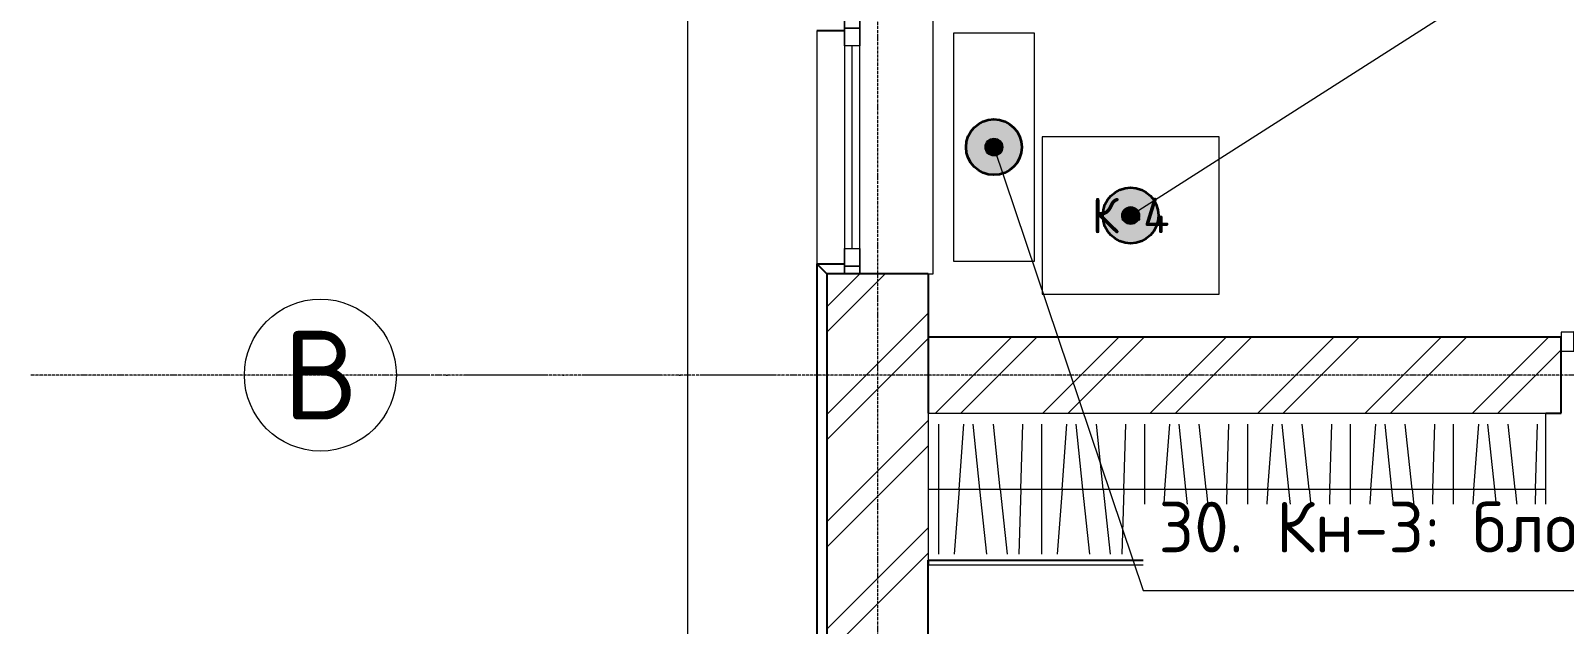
# Model space of a CAD drawing. Header units: millimetres. Extents: x -5016 to 62892, y -6019 to 88916.
# Drawn here: x -3344 to 2713, y 45316 to 47660 of the extents above; entities that cross this region are included whole.
import ezdxf
from ezdxf.enums import TextEntityAlignment as Align

# ---------------------------------------------------------------- set-up
doc = ezdxf.new("R2010")
doc.units = ezdxf.units.MM
doc.linetypes.add('ОВ_ШП', pattern=[460, 300, -80, 0, -80])
doc.linetypes.add('Осевая 12-2-2', pattern=[16, 12, -2, 0, -2])
for name, color, linetype, lineweight in [('A-DETL-GENF', 9, 'Continuous', 13), ('A-DOOR', 8, 'Continuous', 13), ('A-FLOR', 9, 'Continuous', 13), ('A-GLAZ', 8, 'Continuous', 13), ('A-WALL', 8, 'Continuous', 13), ('A-WALL-PATT', 8, 'Continuous', 13), ('I-FURN', 9, 'Continuous', 13), ('S-GRID', 8, 'Continuous', 13), ('АР_подложка', 8, 'Continuous', 13), ('ОВ_выноски', 7, 'Continuous', 18), ('ОВ_марки', 7, 'Continuous', 18), ('ОВ_размеры', 7, 'Continuous', 13), ('ТЗ_контекст', 8, 'Continuous', 18), ('ТЗ_ЭОМ', 1, 'Continuous', 35)]:
    doc.layers.add(name, color=color, linetype=linetype, lineweight=lineweight)
doc.styles.add('GOST', font='isocpeur.ttf', dxfattribs={"width": 0.9})
pattern_1 = [(45, (0, 0), (-212.132, 212.132), []), (45, (0, 100), (-212.132, 212.132), [])]

# ---------------------------------------------------------------- blocks, each defined once
blk = doc.blocks.new('INT 18 Шкаф - INT 18 Шкаф-1564907-Этаж 2 - Планировка')
at = {"layer": 'A-DETL-GENF'}
for p, q in [((-1179.3, 307), (-1179.3, -207)), ((-1098, 50), (-1079.2, 307)), ((-1043.7, 307), (-1016.7, 50)), ((-935.3, 50), (-962.3, 307)), ((-854, 50), (-846.1, 307)), ((-772.7, 307), (-772.7, -207)), ((-691.3, 50), (-672.5, 307)), ((-637, 307), (-610, 50)), ((-528.7, 50), (-555.7, 307)), ((-447.3, 50), (-439.5, 307)), ((-366, 307), (-366, -207)), ((-284.7, 50), (-265.8, 307)), ((-230.3, 307), (-203.3, 50)), ((-122, 50), (-149, 307)), ((-40.7, 50), (-32.8, 307)), ((40.7, 307), (40.7, -207)), ((122, 50), (140.8, 307)), ((176.3, 307), (203.3, 50)), ((284.7, 50), (257.7, 307)), ((366, 50), (373.9, 307)), ((447.3, 307), (447.3, -207)), ((528.7, 50), (547.5, 307)), ((583, 307), (610, 50)), ((691.3, 50), (664.3, 307)), ((772.7, 50), (780.5, 307)), ((854, 307), (854, -207)), ((935.3, 50), (954.2, 307)), ((989.7, 307), (1016.7, 50)), ((1098, 50), (1071, 307)), ((1179.3, 50), (1187.2, 307)), ((-1220, 50), (-813.3, 50)), ((-1098, 50), (-1116.8, -207)), ((-1016.7, 50), (-989.7, -207)), ((-935.3, 50), (-908.3, -207)), ((-854, 50), (-861.9, -207)), ((-813.3, 50), (-406.7, 50)), ((-691.3, 50), (-710.2, -207)), ((-610, 50), (-583, -207)), ((-528.7, 50), (-501.7, -207)), ((-447.3, 50), (-455.2, -207)), ((-406.7, 50), (0, 50)), ((-284.7, 50), (-303.5, -207)), ((-203.3, 50), (-176.3, -207)), ((-122, 50), (-95, -207)), ((-40.7, 50), (-48.5, -207)), ((0, 50), (406.7, 50)), ((122, 50), (103.2, -207)), ((203.3, 50), (230.3, -207)), ((284.7, 50), (311.7, -207)), ((366, 50), (358.1, -207)), ((406.7, 50), (813.3, 50)), ((528.7, 50), (509.8, -207)), ((610, 50), (637, -207)), ((691.3, 50), (718.3, -207)), ((772.7, 50), (764.8, -207)), ((813.3, 50), (1220, 50)), ((935.3, 50), (916.5, -207)), ((1016.7, 50), (1043.7, -207)), ((1098, 50), (1125, -207)), ((1179.3, 50), (1171.5, -207))]:
    blk.add_line(p, q, dxfattribs=at)
at = {"layer": 'I-FURN'}
for p, q in [((-1220, 350), (1220, 350)), ((-1220, 350), (-1220, -230)), ((1220, -230), (1220, 350)), ((1220, -230), (-1220, -230)), ((-1218.5, -232), (-0.8, -232)), ((-1218.5, -232), (-1218.5, -250)), ((-0.8, -250), (-0.8, -232)), ((0.8, -232), (1218.5, -232)), ((0.8, -232), (0.8, -250)), ((1218.5, -250), (1218.5, -232)), ((-0.8, -250), (-1218.5, -250)), ((1218.5, -250), (0.8, -250))]:
    blk.add_line(p, q, dxfattribs=at)
blk = doc.blocks.new('INT 20 Окно Прямоугольник 1ст - INT 20 Окно Прямоугольник 1ст 1000-3000h остекление-1568838-Этаж 2 - Планировка')
at = {"layer": 'A-GLAZ'}
for p, q in [((460, 240), (-460, 240)), ((-500, 130), (-400, 130)), ((-470, 130), (-500, 130)), ((-470, 70), (-470, 130)), ((-400, 130), (-470, 130)), ((-470, 130), (-470, 70)), ((400, 130), (500, 130)), ((470, 130), (400, 130)), ((500, 130), (470, 130)), ((470, 130), (470, 70)), ((470, 70), (470, 130)), ((-500, 70), (-470, 70)), ((-400, 70), (-500, 70)), ((-470, 70), (-400, 70)), ((500, 70), (400, 70)), ((400, 70), (470, 70)), ((470, 70), (500, 70)), ((-500, -200), (-500, -220)), ((-500, -220), (500, -220)), ((500, -220), (500, -200))]:
    blk.add_line(p, q, dxfattribs=at)
blk = doc.blocks.new('INT 20 Откосы окон снаружи Прямоугольник - INT 20 Откосы окон снаружи Прямоугольник-1566574-Этаж 2 - Планировка')
at = {"layer": 'A-WALL', "lineweight": 25}
for p, q in [((-476.7, 30), (-476.7, -80)), ((443.3, -80), (443.3, 30))]:
    blk.add_line(p, q, dxfattribs=at)
blk = doc.blocks.new('INT 20 Стекло - Стекло-1566582-Этаж 2 - Планировка')
at = {"layer": 'A-GLAZ'}
for p, q in [((400, 30), (-400, 30)), ((-400, 30), (-400, -30)), ((-400, 0), (400, 0)), ((400, -30), (400, 30)), ((-400, -30), (400, -30))]:
    blk.add_line(p, q, dxfattribs=at)
blk = doc.blocks.new('INT 19 Дверь межкомнатная одностворчатая - 900 х 2370 _800_ Глухое П-НАР-1569046-Этаж 2 - Планировка')
at = {"layer": 'A-DOOR', "lineweight": 25}
blk.add_line((-400, 170), (292.8, 570), dxfattribs=at)
at = {"layer": 'A-DOOR'}
for p, q in [((-400, 170), (-450, 170)), ((-450, 170), (-450, 95)), ((-400, 95), (-400, 170)), ((400, 95), (400, 170)), ((400, 170), (450, 170)), ((450, 170), (450, 95)), ((-450, 95), (-400, 95)), ((450, 95), (400, 95))]:
    blk.add_line(p, q, dxfattribs=at)
blk.add_arc((-400, 170), 800, 360, 30, dxfattribs=at)
blk = doc.blocks.new('АР_plan2')
at = {"layer": 'A-WALL-PATT', "lineweight": 9}
h = blk.add_hatch(dxfattribs=at)
h.set_pattern_fill('FP_1', color=256, style=0, pattern_type=2)
h.set_pattern_definition(pattern_1)
h.paths.add_polyline_path([(1968.2, 5572.6), (2368.2, 5572.6), (2368.2, 11372.6), (1968.2, 11372.6), (1968.2, 7492.1)])
h.paths.add_polyline_path([(2368.2, 12372.6), (2368.2, 17022.6), (1968.2, 17022.6), (1968.2, 12372.6), (2210.7, 12372.6)])
h.paths.add_polyline_path([(2368.2, 18022.6), (2368.2, 18272.6), (1968.2, 18272.6), (1968.2, 18022.6), (2210.7, 18022.6)])
h = blk.add_hatch(dxfattribs=at)
h.set_pattern_fill('FP_1', color=256, style=0, pattern_type=2)
h.set_pattern_definition(pattern_1)
h.paths.add_polyline_path([(14568.2, 10822.6), (14568.2, 11122.6), (12070.2, 11122.6), (12070.2, 10822.6), (14485.7, 10822.6)])
h.paths.add_polyline_path([(10875.4, 10822.6), (11170.2, 10822.6), (11170.2, 11122.6), (8918.2, 11122.6), (8918.2, 10822.6), (10568.2, 10822.6)])
h.paths.add_polyline_path([(8018.2, 10822.6), (8018.2, 11122.6), (5768.2, 11122.6), (5768.2, 10822.6), (7987.2, 10822.6)])
h.paths.add_polyline_path([(4808.2, 10822.6), (4868.2, 10822.6), (4868.2, 11122.6), (2368.2, 11122.6), (2368.2, 10822.6), (3654.8, 10822.6)])
at = {"layer": 'A-FLOR'}
blk.add_line((1418.2, 22122.6), (1418.2, 3122.6), dxfattribs=at)
at = {"layer": 'A-WALL', "lineweight": 25}
for p, q in [((1928.2, 11412.6), (1928.2, 5532.6)), ((1968.2, 11372.6), (1928.2, 11412.6)), ((2368.2, 11372.6), (1968.2, 11372.6)), ((1968.2, 11372.6), (1968.2, 5572.6)), ((2368.2, 11372.6), (2368.2, 10822.6)), ((4868.2, 11122.6), (2368.2, 11122.6)), ((4868.2, 10822.6), (4868.2, 11122.6)), ((4808.2, 10822.6), (4868.2, 10822.6)), ((2368.2, 6884.8), (2368.2, 10242.6))]:
    blk.add_line(p, q, dxfattribs=at)
at = {"layer": 'S-GRID', "color": 251, "linetype": 'Осевая 12-2-2', "true_color": 0x646464}
for p, q in [((2168.2, 22574.8), (2168.2, -1346.2)), ((23375.6, 10972.6), (-1176.1, 10972.6))]:
    blk.add_line(p, q, dxfattribs=at)
at = {"layer": 'A-DOOR', "lineweight": 25}
blk.add_blockref('INT 19 Дверь межкомнатная одностворчатая - 900 х 2370 _800_ Глухое П-НАР-1569046-Этаж 2 - Планировка', (5318.2, 10972.6), dxfattribs=at)
at = {"layer": 'A-GLAZ', "rotation": 89.99999999999991}
for name, p in [('INT 20 Окно Прямоугольник 1ст - INT 20 Окно Прямоугольник 1ст 1000-3000h остекление-1568838-Этаж 2 - Планировка', (2168.2, 11872.6)), ('INT 20 Стекло - Стекло-1566582-Этаж 2 - Планировка', (2068.2, 11872.6))]:
    blk.add_blockref(name, p, dxfattribs=at)
at = {"layer": 'A-WALL', "lineweight": 25, "rotation": 89.99999999999991}
blk.add_blockref('INT 20 Откосы окон снаружи Прямоугольник - INT 20 Откосы окон снаружи Прямоугольник-1566574-Этаж 2 - Планировка', (1958.2, 11889.4), dxfattribs=at)
at = {"layer": 'I-FURN'}
blk.add_blockref('INT 18 Шкаф - INT 18 Шкаф-1564907-Этаж 2 - Планировка', (3588.2, 10472.6), dxfattribs=at)

msp = doc.modelspace()

# ---------------------------------------------------------------- block references
at = {"layer": 'АР_подложка'}
msp.add_blockref('АР_plan2', (-2168, 35327), dxfattribs=at)

# ---------------------------------------------------------------- next in the draw order: hatches: boundary and pattern name
at = {"layer": 'ОВ_выноски'}
h = msp.add_hatch(color=7, dxfattribs=at)
edge = h.paths.add_edge_path()
edge.add_arc((460, 47200), 35, 0, 360)
h = msp.add_hatch(color=7, dxfattribs=at)
edge = h.paths.add_edge_path()
edge.add_arc((1000, 46930), 35, 0, 360)
at = {"layer": 'ТЗ_ЭОМ'}
h = msp.add_hatch(color=1, dxfattribs=at)
edge = h.paths.add_edge_path()
edge.add_arc((460, 47200), 110, 0, 360)
h = msp.add_hatch(color=1, dxfattribs=at)
edge = h.paths.add_edge_path()
edge.add_arc((1000, 46930), 110, 0, 360)

# ---------------------------------------------------------------- next in the draw order: linework, layer by layer
at = {"layer": 'ОВ_выноски'}
msp.add_lwpolyline([(1000, 46930), (6436, 50400)], dxfattribs=at)
for centre in [(460, 47200), (1000, 46930)]:
    msp.add_circle(centre, 35, dxfattribs=at)
at = {"layer": 'ОВ_размеры', "linetype": 'ОВ_ШП'}
msp.add_lwpolyline([(-400, 46300), (-1900, 46300)], dxfattribs=at)
at = {"layer": 'ОВ_размеры'}
msp.add_circle((-2200, 46300), 300, dxfattribs=at)
at = {"layer": 'ТЗ_контекст'}
for points in [[(300, 46750), (620, 46750), (620, 47650), (300, 47650)], [(650, 46620), (1350, 46620), (1350, 47240), (650, 47240)]]:
    msp.add_lwpolyline(points, close=True, dxfattribs=at)
at = {"layer": 'ТЗ_ЭОМ'}
for centre in [(460, 47200), (1000, 46930)]:
    msp.add_circle(centre, 110, dxfattribs=at)

# ---------------------------------------------------------------- next in the draw order: texts
at = {"layer": 'ОВ_размеры', "style": 'GOST'}
msp.add_text('В', height=350, dxfattribs=at).set_placement((-2200, 46300), align=Align.MIDDLE_CENTER)
at = {"layer": 'ТЗ_контекст', "style": 'GOST'}
msp.add_text('К-4', height=140, dxfattribs=at).set_placement((1000, 46930), align=Align.MIDDLE_CENTER)

# ---------------------------------------------------------------- next in the draw order: wipeouts: each hides what was drawn before it
msp.add_wipeout([(1050, 45420), (4518, 45420), (4518, 45790), (1050, 45790)])

# ---------------------------------------------------------------- next in the draw order: linework, layer by layer
at = {"layer": 'ОВ_выноски'}
for points in [[(460, 47200), (1050, 45450)], [(1050, 45450), (4518, 45450)]]:
    msp.add_lwpolyline(points, dxfattribs=at)

# ---------------------------------------------------------------- next in the draw order: texts
at = {"layer": 'ОВ_марки', "style": 'GOST'}
msp.add_text('30. Кн-3: блок питания 24 В', height=200, dxfattribs=at).set_placement((1110, 45540), align=Align.BOTTOM_LEFT)

doc.saveas('drawing.dxf')
